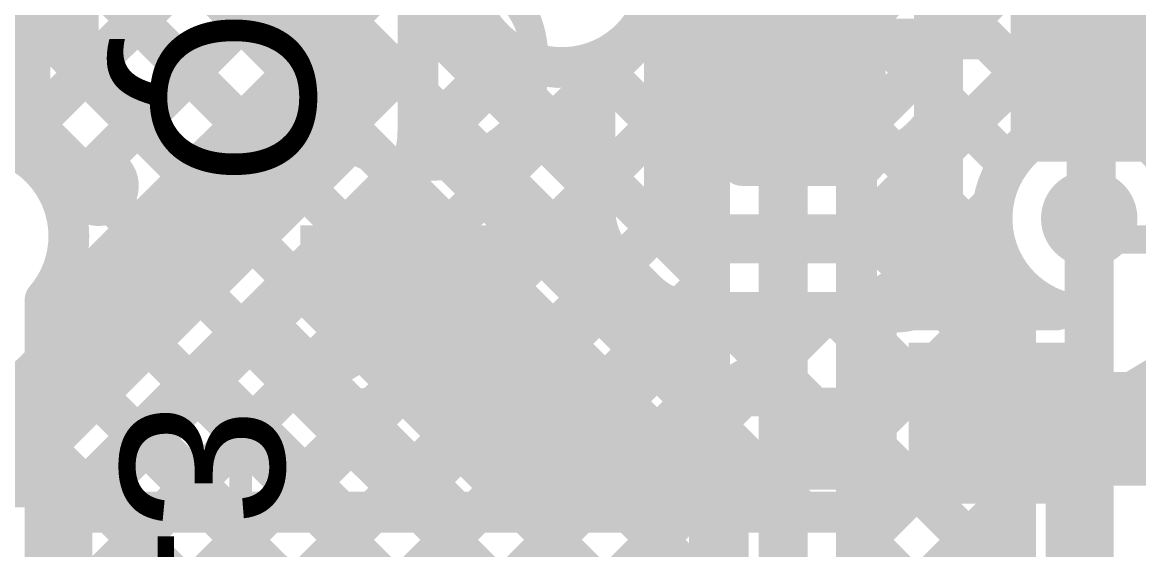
# Model space of a CAD drawing. Header units: millimetres. Extents: x -0.33 to 3.26, y -0.12 to 2.83.
# Drawn here: x 1.9125 to 2.186, y 1.9403 to 2.0696 of the extents above; entities that cross this region are included whole.
import ezdxf

# ---------------------------------------------------------------- set-up
doc = ezdxf.new("R2010")
doc.units = ezdxf.units.MM
doc.header["$MEASUREMENT"] = 0
for name, color, linetype in [('BottomLayer', 5, 'Continuous'), ('BottomOverlay', 54, 'Continuous'), ('BottomPaste', 16, 'Continuous'), ('BottomSolder', 6, 'Continuous'), ('TopLayer', 1, 'Continuous'), ('TopOverlay', 2, 'Continuous'), ('ViaHoleLayer', 16, 'Continuous')]:
    doc.layers.add(name, color=color, linetype=linetype)
doc.styles.add('Arial', font='', dxfattribs={"height": 0.2})
doc.styles.get('Arial').set_extended_font_data('Arial')

# ---------------------------------------------------------------- blocks, each defined once
blk = doc.blocks.new('SOT23_3_B_169')
at = {"layer": 'BottomLayer'}
for points in [[(-0.02166, 0.02657), (-0.05316, 0.02657), (-0.05316, 0.05807), (-0.02166, 0.05807)], [(0.05314, 0.02657), (0.02165, 0.02657), (0.02165, 0.05807), (0.05314, 0.05807)], [(0.01574, -0.05807), (-0.01575, -0.05807), (-0.01575, -0.02657), (0.01574, -0.02657)]]:
    blk.add_hatch(color=5, dxfattribs=at).paths.add_polyline_path(points)
at = {"layer": 'BottomPaste'}
for points in [[(-0.02166, 0.02657), (-0.05316, 0.02657), (-0.05316, 0.05807), (-0.02166, 0.05807)], [(0.05314, 0.02657), (0.02165, 0.02657), (0.02165, 0.05807), (0.05314, 0.05807)], [(0.01574, -0.05807), (-0.01575, -0.05807), (-0.01575, -0.02657), (0.01574, -0.02657)]]:
    blk.add_hatch(color=16, dxfattribs=at).paths.add_polyline_path(points)
at = {"layer": 'BottomSolder'}
for points in [[(-0.01766, 0.02257), (-0.05716, 0.02257), (-0.05716, 0.06207), (-0.01766, 0.06207)], [(0.05714, 0.02257), (0.01765, 0.02257), (0.01765, 0.06207), (0.05714, 0.06207)], [(0.01974, -0.06207), (-0.01975, -0.06207), (-0.01975, -0.02257), (0.01974, -0.02257)]]:
    blk.add_hatch(color=6, dxfattribs=at).paths.add_polyline_path(points)
at = {"layer": 'BottomOverlay'}
for points, const_width in [([(-0.06409, 0.068, 1), (-0.07393, 0.068, 1)], 0.00984), ([(-0.07639, 0.068, 1), (-0.07147, 0.068, 1)], 0.00492), ([(-0.06655, 0.068, 1), (-0.06162, 0.068, 1)], 0.00492), ([(-0.01351, 0.032, 1), (-0.00851, 0.032, 1)], 0.005), ([(0.00849, 0.032, 1), (0.01349, 0.032, 1)], 0.005), ([(-0.06651, 0.03, 1), (-0.06151, 0.03, 1)], 0.005), ([(0.06149, 0.03, 1), (0.06649, 0.03, 1)], 0.005), ([(-0.06651, -0.032, 1), (-0.06151, -0.032, 1)], 0.005), ([(-0.06651, -0.032, 1), (-0.06151, -0.032, 1)], 0.005), ([(-0.03151, -0.032, 1), (-0.02651, -0.032, 1)], 0.005), ([(0.02649, -0.031, 1), (0.03149, -0.031, 1)], 0.005), ([(0.06149, -0.031, 1), (0.06649, -0.031, 1)], 0.005), ([(0.06149, -0.031, 1), (0.06649, -0.031, 1)], 0.005)]:
    blk.add_lwpolyline(points, format="xyb", close=True, dxfattribs=dict(at, const_width=const_width))
at = {"layer": 'BottomOverlay', "const_width": 0.01}
for points in [[(0.01099, 0.032), (-0.01101, 0.032)], [(-0.06401, 0.03), (-0.06401, -0.032)], [(0.06399, 0.03), (0.06399, -0.031)], [(-0.02901, -0.032), (-0.06401, -0.032)], [(0.06399, -0.031), (0.02899, -0.031)]]:
    blk.add_lwpolyline(points, dxfattribs=at)
blk = doc.blocks.new('SOT23_3_B_178')
at = {"layer": 'BottomLayer'}
for points in [[(-0.02166, 0.02657), (-0.05316, 0.02657), (-0.05316, 0.05807), (-0.02166, 0.05807)], [(0.05314, 0.02657), (0.02165, 0.02657), (0.02165, 0.05807), (0.05314, 0.05807)], [(0.01574, -0.05807), (-0.01575, -0.05807), (-0.01575, -0.02657), (0.01574, -0.02657)]]:
    blk.add_hatch(color=5, dxfattribs=at).paths.add_polyline_path(points)
at = {"layer": 'BottomPaste'}
for points in [[(-0.02166, 0.02657), (-0.05316, 0.02657), (-0.05316, 0.05807), (-0.02166, 0.05807)], [(0.05314, 0.02657), (0.02165, 0.02657), (0.02165, 0.05807), (0.05314, 0.05807)], [(0.01574, -0.05807), (-0.01575, -0.05807), (-0.01575, -0.02657), (0.01574, -0.02657)]]:
    blk.add_hatch(color=16, dxfattribs=at).paths.add_polyline_path(points)
at = {"layer": 'BottomSolder'}
for points in [[(-0.01766, 0.02257), (-0.05716, 0.02257), (-0.05716, 0.06207), (-0.01766, 0.06207)], [(0.05714, 0.02257), (0.01765, 0.02257), (0.01765, 0.06207), (0.05714, 0.06207)], [(0.01974, -0.06207), (-0.01975, -0.06207), (-0.01975, -0.02257), (0.01974, -0.02257)]]:
    blk.add_hatch(color=6, dxfattribs=at).paths.add_polyline_path(points)
at = {"layer": 'BottomOverlay'}
for points, const_width in [([(-0.06409, 0.068, 1), (-0.07393, 0.068, 1)], 0.00984), ([(-0.07639, 0.068, 1), (-0.07147, 0.068, 1)], 0.00492), ([(-0.06655, 0.068, 1), (-0.06162, 0.068, 1)], 0.00492), ([(-0.01351, 0.032, 1), (-0.00851, 0.032, 1)], 0.005), ([(0.00849, 0.032, 1), (0.01349, 0.032, 1)], 0.005), ([(-0.06651, 0.03, 1), (-0.06151, 0.03, 1)], 0.005), ([(0.06149, 0.03, 1), (0.06649, 0.03, 1)], 0.005), ([(-0.06651, -0.032, 1), (-0.06151, -0.032, 1)], 0.005), ([(-0.06651, -0.032, 1), (-0.06151, -0.032, 1)], 0.005), ([(-0.03151, -0.032, 1), (-0.02651, -0.032, 1)], 0.005), ([(0.02649, -0.031, 1), (0.03149, -0.031, 1)], 0.005), ([(0.06149, -0.031, 1), (0.06649, -0.031, 1)], 0.005), ([(0.06149, -0.031, 1), (0.06649, -0.031, 1)], 0.005)]:
    blk.add_lwpolyline(points, format="xyb", close=True, dxfattribs=dict(at, const_width=const_width))
at = {"layer": 'BottomOverlay', "const_width": 0.01}
for points in [[(0.01099, 0.032), (-0.01101, 0.032)], [(-0.06401, 0.03), (-0.06401, -0.032)], [(0.06399, 0.03), (0.06399, -0.031)], [(-0.02901, -0.032), (-0.06401, -0.032)], [(0.06399, -0.031), (0.02899, -0.031)]]:
    blk.add_lwpolyline(points, dxfattribs=at)
blk = doc.blocks.new('SOT23_3_B_179')
at = {"layer": 'BottomLayer'}
for points in [[(-0.02166, 0.02657), (-0.05316, 0.02657), (-0.05316, 0.05807), (-0.02166, 0.05807)], [(0.05314, 0.02657), (0.02165, 0.02657), (0.02165, 0.05807), (0.05314, 0.05807)], [(0.01574, -0.05807), (-0.01575, -0.05807), (-0.01575, -0.02657), (0.01574, -0.02657)]]:
    blk.add_hatch(color=5, dxfattribs=at).paths.add_polyline_path(points)
at = {"layer": 'BottomPaste'}
for points in [[(-0.02166, 0.02657), (-0.05316, 0.02657), (-0.05316, 0.05807), (-0.02166, 0.05807)], [(0.05314, 0.02657), (0.02165, 0.02657), (0.02165, 0.05807), (0.05314, 0.05807)], [(0.01574, -0.05807), (-0.01575, -0.05807), (-0.01575, -0.02657), (0.01574, -0.02657)]]:
    blk.add_hatch(color=16, dxfattribs=at).paths.add_polyline_path(points)
at = {"layer": 'BottomSolder'}
for points in [[(-0.01766, 0.02257), (-0.05716, 0.02257), (-0.05716, 0.06207), (-0.01766, 0.06207)], [(0.05714, 0.02257), (0.01765, 0.02257), (0.01765, 0.06207), (0.05714, 0.06207)], [(0.01974, -0.06207), (-0.01975, -0.06207), (-0.01975, -0.02257), (0.01974, -0.02257)]]:
    blk.add_hatch(color=6, dxfattribs=at).paths.add_polyline_path(points)
at = {"layer": 'BottomOverlay'}
for points, const_width in [([(-0.06409, 0.068, 1), (-0.07393, 0.068, 1)], 0.00984), ([(-0.07639, 0.068, 1), (-0.07147, 0.068, 1)], 0.00492), ([(-0.06655, 0.068, 1), (-0.06162, 0.068, 1)], 0.00492), ([(-0.01351, 0.032, 1), (-0.00851, 0.032, 1)], 0.005), ([(0.00849, 0.032, 1), (0.01349, 0.032, 1)], 0.005), ([(-0.06651, 0.03, 1), (-0.06151, 0.03, 1)], 0.005), ([(0.06149, 0.03, 1), (0.06649, 0.03, 1)], 0.005), ([(-0.06651, -0.032, 1), (-0.06151, -0.032, 1)], 0.005), ([(-0.06651, -0.032, 1), (-0.06151, -0.032, 1)], 0.005), ([(-0.03151, -0.032, 1), (-0.02651, -0.032, 1)], 0.005), ([(0.02649, -0.031, 1), (0.03149, -0.031, 1)], 0.005), ([(0.06149, -0.031, 1), (0.06649, -0.031, 1)], 0.005), ([(0.06149, -0.031, 1), (0.06649, -0.031, 1)], 0.005)]:
    blk.add_lwpolyline(points, format="xyb", close=True, dxfattribs=dict(at, const_width=const_width))
at = {"layer": 'BottomOverlay', "const_width": 0.01}
for points in [[(0.01099, 0.032), (-0.01101, 0.032)], [(-0.06401, 0.03), (-0.06401, -0.032)], [(0.06399, 0.03), (0.06399, -0.031)], [(-0.02901, -0.032), (-0.06401, -0.032)], [(0.06399, -0.031), (0.02899, -0.031)]]:
    blk.add_lwpolyline(points, dxfattribs=at)
blk = doc.blocks.new('SOT23_3_B_184')
at = {"layer": 'BottomLayer'}
for points in [[(-0.02166, 0.02657), (-0.05316, 0.02657), (-0.05316, 0.05807), (-0.02166, 0.05807)], [(0.05314, 0.02657), (0.02165, 0.02657), (0.02165, 0.05807), (0.05314, 0.05807)], [(0.01574, -0.05807), (-0.01575, -0.05807), (-0.01575, -0.02657), (0.01574, -0.02657)]]:
    blk.add_hatch(color=5, dxfattribs=at).paths.add_polyline_path(points)
at = {"layer": 'BottomPaste'}
for points in [[(-0.02166, 0.02657), (-0.05316, 0.02657), (-0.05316, 0.05807), (-0.02166, 0.05807)], [(0.05314, 0.02657), (0.02165, 0.02657), (0.02165, 0.05807), (0.05314, 0.05807)], [(0.01574, -0.05807), (-0.01575, -0.05807), (-0.01575, -0.02657), (0.01574, -0.02657)]]:
    blk.add_hatch(color=16, dxfattribs=at).paths.add_polyline_path(points)
at = {"layer": 'BottomSolder'}
for points in [[(-0.01766, 0.02257), (-0.05716, 0.02257), (-0.05716, 0.06207), (-0.01766, 0.06207)], [(0.05714, 0.02257), (0.01765, 0.02257), (0.01765, 0.06207), (0.05714, 0.06207)], [(0.01974, -0.06207), (-0.01975, -0.06207), (-0.01975, -0.02257), (0.01974, -0.02257)]]:
    blk.add_hatch(color=6, dxfattribs=at).paths.add_polyline_path(points)
at = {"layer": 'BottomOverlay'}
for points, const_width in [([(-0.06409, 0.068, 1), (-0.07393, 0.068, 1)], 0.00984), ([(-0.07639, 0.068, 1), (-0.07147, 0.068, 1)], 0.00492), ([(-0.06655, 0.068, 1), (-0.06162, 0.068, 1)], 0.00492), ([(-0.01351, 0.032, 1), (-0.00851, 0.032, 1)], 0.005), ([(0.00849, 0.032, 1), (0.01349, 0.032, 1)], 0.005), ([(-0.06651, 0.03, 1), (-0.06151, 0.03, 1)], 0.005), ([(0.06149, 0.03, 1), (0.06649, 0.03, 1)], 0.005), ([(-0.06651, -0.032, 1), (-0.06151, -0.032, 1)], 0.005), ([(-0.06651, -0.032, 1), (-0.06151, -0.032, 1)], 0.005), ([(-0.03151, -0.032, 1), (-0.02651, -0.032, 1)], 0.005), ([(0.02649, -0.031, 1), (0.03149, -0.031, 1)], 0.005), ([(0.06149, -0.031, 1), (0.06649, -0.031, 1)], 0.005), ([(0.06149, -0.031, 1), (0.06649, -0.031, 1)], 0.005)]:
    blk.add_lwpolyline(points, format="xyb", close=True, dxfattribs=dict(at, const_width=const_width))
at = {"layer": 'BottomOverlay', "const_width": 0.01}
for points in [[(0.01099, 0.032), (-0.01101, 0.032)], [(-0.06401, 0.03), (-0.06401, -0.032)], [(0.06399, 0.03), (0.06399, -0.031)], [(-0.02901, -0.032), (-0.06401, -0.032)], [(0.06399, -0.031), (0.02899, -0.031)]]:
    blk.add_lwpolyline(points, dxfattribs=at)

msp = doc.modelspace()

# ---------------------------------------------------------------- hatches: boundary and pattern name
at = {"layer": 'BottomLayer'}
h = msp.add_hatch(color=5, dxfattribs=at)
edge = h.paths.add_edge_path()
edge.add_arc((2.17391, 2.0215), 0.01181, 0, 360)
at = {"layer": 'TopLayer'}
h = msp.add_hatch(color=1, dxfattribs=at)
edge = h.paths.add_edge_path()
edge.add_arc((2.17391, 2.0215), 0.01181, 0, 360)
at = {"layer": 'ViaHoleLayer'}
h = msp.add_hatch(color=16, dxfattribs=at)
edge = h.paths.add_edge_path()
edge.add_arc((2.17391, 2.0215), 0.00591, 0, 360)

# ---------------------------------------------------------------- linework, layer by layer
at = {"layer": 'BottomLayer'}
for points, const_width in [([(1.98494, 2.04294), (1.98494, 2.33306)], 0.025), ([(2.00944, 2.04294), (2.00944, 2.33306)], 0.01), ([(2.0996, 2.05518), (2.0996, 2.17467)], 0.025), ([(2.17441, 2.05518), (2.17441, 2.17718)], 0.02), ([(2.07081, 2.0236), (2.07081, 2.1396)], 0.012), ([(2.08881, 2.0345), (2.08881, 2.1396)], 0.01), ([(2.13701, 2.02759), (2.13701, 2.13732)], 0.012), ([(2.11901, 2.03505), (2.11901, 2.11207)], 0.01), ([(2.08881, 2.06253), (2.11901, 2.09272)], 0.01), ([(2.00944, 2.06801), (2.02106, 2.07963)], 0.01), ([(2.08881, 2.07744), (2.11901, 2.04724)], 0.01), ([(2.00944, 2.07196), (2.05281, 2.02858)], 0.01), ([(2.08906, 2.0345), (2.11901, 2.06444)], 0.01), ([(2.00919, 2.03948), (2.03194, 2.06223)], 0.01), ([(2.0996, 2.05267), (2.0996, 2.05518)], 0.025), ([(2.17441, 2.05267), (2.17441, 2.05518)], 0.02), ([(2.05047, 2.05921), (2.05281, 2.05687)], 0.01), ([(2.05281, 2.0236), (2.05281, 2.05992)], 0.01), ([(1.9475, 1.9495), (2.05281, 2.05481)], 0.01), ([(1.9475, 1.9495), (2.05281, 2.05481)], 0.01), ([(2.17441, 2.022), (2.17441, 2.05267)], 0.012), ([(1.908, 1.966), (1.98494, 2.04294)], 0.025), ([(2.08881, 2.04915), (2.10347, 2.0345)], 0.01), ([(2.00944, 2.04367), (2.10361, 1.9495)], 0.01), ([(2.08881, 2.0345), (2.11846, 2.0345)], 0.01), ([(2.12591, 2.0165), (2.13701, 2.02759)], 0.012), ([(1.92615, 1.9495), (2.00224, 2.02559)], 0.01), ([(1.97578, 1.9495), (2.05281, 2.02653)], 0.01), ([(2.07081, 2.0236), (2.07791, 2.0165)], 0.012), ([(2.00074, 2.02409), (2.07532, 1.9495)], 0.01), ([(2.07791, 2.0165), (2.12591, 2.0165)], 0.012), ([(2.13866, 2.00379), (2.14971, 2.01484)], 0.01), ([(2.05811, 2.01085), (2.06516, 2.00379)], 0.01), ([(2.13849, 1.99907), (2.15188, 2.01246)], 0.01), ([(1.98659, 2.00995), (2.04704, 1.9495)], 0.01), ([(2.00407, 1.9495), (2.06176, 2.00719)], 0.01), ([(2.13622, 2.00174), (2.1389, 1.99907)], 0.01), ([(2.03235, 1.9495), (2.08135, 1.9985)], 0.01), ([(2.06064, 1.9495), (2.10963, 1.9985)], 0.01), ([(2.07791, 1.9985), (2.12171, 1.9985)], 0.01), ([(2.0829, 1.9985), (2.12171, 1.95968)], 0.01), ([(2.11118, 1.9985), (2.12171, 1.98797)], 0.01), ([(2.12171, 1.9985), (2.12591, 1.9985)], 0.01), ([(2.12171, 1.9495), (2.12171, 1.9985)], 0.01), ([(2.13041, 1.99907), (2.16592, 1.99907)], 0.01), ([(1.97245, 1.9958), (2.01876, 1.9495)], 0.01), ([(1.95831, 1.98166), (1.99047, 1.9495)], 0.01), ([(2.08892, 1.9495), (2.12171, 1.98229)], 0.01), ([(2.14946, 1.97132), (2.20817, 1.97132)], 0.025), ([(1.86062, 1.966), (1.908, 1.966)], 0.025), ([(1.94417, 1.96752), (1.96219, 1.9495)], 0.01), ([(2.11721, 1.9495), (2.12171, 1.954)], 0.01), ([(1.93003, 1.95338), (1.9339, 1.9495)], 0.01), ([(1.92615, 1.9495), (2.09514, 1.9495)], 0.01), ([(2.09514, 1.9495), (2.12171, 1.9495)], 0.01)]:
    msp.add_lwpolyline(points, dxfattribs=dict(at, const_width=const_width))
at = {"layer": 'BottomLayer', "const_width": 0.01}
for points in [[(2.05281, 2.05992, -0.70423), (2.02426, 2.0945)], [(2.00944, 2.04294, -0.199267), (2.00224, 2.02559)], [(2.00944, 2.04294, -0.198912), (2.00226, 2.02561)], [(2.05808, 2.01087, -0.198912), (2.05281, 2.0236)], [(2.05811, 2.01085, -0.199396), (2.05281, 2.0236)], [(2.16592, 1.99907, -0.25378), (2.15075, 2.01597)], [(2.07791, 1.9985, -0.199396), (2.06516, 2.00379)], [(2.07791, 1.9985, -0.198912), (2.06518, 2.00377)], [(2.13866, 2.00379, -0.134479), (2.13041, 1.99907)], [(2.13864, 2.00377, -0.134005), (2.13041, 1.99907)], [(2.13041, 1.99907, -0.063222), (2.12591, 1.9985)], [(2.13041, 1.99907, -0.063222), (2.12591, 1.9985)]]:
    msp.add_lwpolyline(points, format="xyb", dxfattribs=at)
at = {"layer": 'BottomLayer'}
for points, const_width in [([(2.00694, 2.07196, 1), (2.01194, 2.07196, 1)], 0.005), ([(2.00694, 2.06801, 1), (2.01194, 2.06801, 1)], 0.005), ([(2.11651, 2.06444, 1), (2.12151, 2.06444, 1)], 0.005), ([(2.02944, 2.06223, 1), (2.03444, 2.06223, 1)], 0.005), ([(2.08631, 2.06253, 1), (2.09131, 2.06253, 1)], 0.005), ([(2.09335, 2.05518, 1), (2.10585, 2.05518, 1)], 0.0125), ([(2.09335, 2.05518, 1), (2.10585, 2.05518, 1)], 0.0125), ([(2.09335, 2.05267, 1), (2.10585, 2.05267, 1)], 0.0125), ([(2.16941, 2.05518, 1), (2.17941, 2.05518, 1)], 0.01), ([(2.16941, 2.05518, 1), (2.17941, 2.05518, 1)], 0.01), ([(2.04797, 2.05921, 1), (2.05297, 2.05921, 1)], 0.005), ([(2.05031, 2.05992, 1), (2.05531, 2.05992, 1)], 0.005), ([(2.05031, 2.05992, 1), (2.05531, 2.05992, 1)], 0.005), ([(2.16941, 2.05267, 1), (2.17941, 2.05267, 1)], 0.01), ([(2.05031, 2.05687, 1), (2.05531, 2.05687, 1)], 0.005), ([(2.05031, 2.05481, 1), (2.05531, 2.05481, 1)], 0.005), ([(2.05031, 2.05481, 1), (2.05531, 2.05481, 1)], 0.005), ([(2.17141, 2.05267, 1), (2.17741, 2.05267, 1)], 0.006), ([(1.97869, 2.04294, 1), (1.99119, 2.04294, 1)], 0.0125), ([(1.97869, 2.04294, 1), (1.99119, 2.04294, 1)], 0.0125), ([(2.08631, 2.04915, 1), (2.09131, 2.04915, 1)], 0.005), ([(2.11651, 2.04724, 1), (2.12151, 2.04724, 1)], 0.005), ([(2.00694, 2.04367, 1), (2.01194, 2.04367, 1)], 0.005), ([(2.00694, 2.04294, 1), (2.01194, 2.04294, 1)], 0.005), ([(2.00694, 2.04294, 1), (2.01194, 2.04294, 1)], 0.005), ([(2.00694, 2.04294, 1), (2.01194, 2.04294, 1)], 0.005), ([(2.00669, 2.03948, 1), (2.01169, 2.03948, 1)], 0.005), ([(2.08631, 2.0345, 1), (2.09131, 2.0345, 1)], 0.005), ([(2.08631, 2.0345, 1), (2.09131, 2.0345, 1)], 0.005), ([(2.08656, 2.0345, 1), (2.09156, 2.0345, 1)], 0.005), ([(2.10097, 2.0345, 1), (2.10597, 2.0345, 1)], 0.005), ([(2.11596, 2.0345, 1), (2.12096, 2.0345, 1)], 0.005), ([(2.11651, 2.03505, 1), (2.12151, 2.03505, 1)], 0.005), ([(2.05031, 2.02858, 1), (2.05531, 2.02858, 1)], 0.005), ([(2.13401, 2.02759, 1), (2.14001, 2.02759, 1)], 0.006), ([(2.13401, 2.02759, 1), (2.14001, 2.02759, 1)], 0.006), ([(1.99974, 2.02559, 1), (2.00474, 2.02559, 1)], 0.005), ([(1.99974, 2.02559, 1), (2.00474, 2.02559, 1)], 0.005), ([(1.99976, 2.02561, 1), (2.00476, 2.02561, 1)], 0.005), ([(2.05031, 2.02653, 1), (2.05531, 2.02653, 1)], 0.005), ([(2.06781, 2.0236, 1), (2.07381, 2.0236, 1)], 0.006), ([(2.06781, 2.0236, 1), (2.07381, 2.0236, 1)], 0.006), ([(1.99824, 2.02409, 1), (2.00324, 2.02409, 1)], 0.005), ([(2.05031, 2.0236, 1), (2.05531, 2.0236, 1)], 0.005), ([(2.05031, 2.0236, 1), (2.05531, 2.0236, 1)], 0.005), ([(2.05031, 2.0236, 1), (2.05531, 2.0236, 1)], 0.005), ([(2.17141, 2.022, 1), (2.17741, 2.022, 1)], 0.006), ([(2.07491, 2.0165, 1), (2.08091, 2.0165, 1)], 0.006), ([(2.07491, 2.0165, 1), (2.08091, 2.0165, 1)], 0.006), ([(2.12291, 2.0165, 1), (2.12891, 2.0165, 1)], 0.006), ([(2.12291, 2.0165, 1), (2.12891, 2.0165, 1)], 0.006), ([(2.14721, 2.01484, 1), (2.15221, 2.01484, 1)], 0.005), ([(2.14825, 2.01597, 1), (2.15325, 2.01597, 1)], 0.005), ([(2.05558, 2.01087, 1), (2.06058, 2.01087, 1)], 0.005), ([(2.05561, 2.01085, 1), (2.06061, 2.01085, 1)], 0.005), ([(2.05561, 2.01085, 1), (2.06061, 2.01085, 1)], 0.005), ([(2.14938, 2.01246, 1), (2.15438, 2.01246, 1)], 0.005), ([(1.98409, 2.00995, 1), (1.98909, 2.00995, 1)], 0.005), ([(2.05926, 2.00719, 1), (2.06426, 2.00719, 1)], 0.005), ([(2.06266, 2.00379, 1), (2.06766, 2.00379, 1)], 0.005), ([(2.06266, 2.00379, 1), (2.06766, 2.00379, 1)], 0.005), ([(2.06268, 2.00377, 1), (2.06768, 2.00377, 1)], 0.005), ([(2.13614, 2.00377, 1), (2.14114, 2.00377, 1)], 0.005), ([(2.13616, 2.00379, 1), (2.14116, 2.00379, 1)], 0.005), ([(2.13616, 2.00379, 1), (2.14116, 2.00379, 1)], 0.005), ([(2.13372, 2.00174, 1), (2.13872, 2.00174, 1)], 0.005), ([(2.07541, 1.9985, 1), (2.08041, 1.9985, 1)], 0.005), ([(2.07541, 1.9985, 1), (2.08041, 1.9985, 1)], 0.005), ([(2.07541, 1.9985, 1), (2.08041, 1.9985, 1)], 0.005), ([(2.07885, 1.9985, 1), (2.08385, 1.9985, 1)], 0.005), ([(2.0804, 1.9985, 1), (2.0854, 1.9985, 1)], 0.005), ([(2.10713, 1.9985, 1), (2.11213, 1.9985, 1)], 0.005), ([(2.10868, 1.9985, 1), (2.11368, 1.9985, 1)], 0.005), ([(2.11921, 1.9985, 1), (2.12421, 1.9985, 1)], 0.005), ([(2.11921, 1.9985, 1), (2.12421, 1.9985, 1)], 0.005), ([(2.11921, 1.9985, 1), (2.12421, 1.9985, 1)], 0.005), ([(2.12341, 1.9985, 1), (2.12841, 1.9985, 1)], 0.005), ([(2.12341, 1.9985, 1), (2.12841, 1.9985, 1)], 0.005), ([(2.12341, 1.9985, 1), (2.12841, 1.9985, 1)], 0.005), ([(2.12791, 1.99907, 1), (2.13291, 1.99907, 1)], 0.005), ([(2.12791, 1.99907, 1), (2.13291, 1.99907, 1)], 0.005), ([(2.12791, 1.99907, 1), (2.13291, 1.99907, 1)], 0.005), ([(2.12791, 1.99907, 1), (2.13291, 1.99907, 1)], 0.005), ([(2.12791, 1.99907, 1), (2.13291, 1.99907, 1)], 0.005), ([(2.13599, 1.99907, 1), (2.14099, 1.99907, 1)], 0.005), ([(2.1364, 1.99907, 1), (2.1414, 1.99907, 1)], 0.005), ([(2.16342, 1.99907, 1), (2.16842, 1.99907, 1)], 0.005), ([(2.16342, 1.99907, 1), (2.16842, 1.99907, 1)], 0.005), ([(1.96995, 1.9958, 1), (1.97495, 1.9958, 1)], 0.005), ([(2.11921, 1.98797, 1), (2.12421, 1.98797, 1)], 0.005), ([(1.95581, 1.98166, 1), (1.96081, 1.98166, 1)], 0.005), ([(2.11921, 1.98229, 1), (2.12421, 1.98229, 1)], 0.005), ([(2.14321, 1.97132, 1), (2.15571, 1.97132, 1)], 0.0125), ([(1.90175, 1.966, 1), (1.91425, 1.966, 1)], 0.0125), ([(1.90175, 1.966, 1), (1.91425, 1.966, 1)], 0.0125), ([(1.94167, 1.96752, 1), (1.94667, 1.96752, 1)], 0.005), ([(2.11921, 1.95968, 1), (2.12421, 1.95968, 1)], 0.005), ([(2.11921, 1.954, 1), (2.12421, 1.954, 1)], 0.005), ([(1.92753, 1.95338, 1), (1.93253, 1.95338, 1)], 0.005), ([(1.92365, 1.9495, 1), (1.92865, 1.9495, 1)], 0.005), ([(1.92365, 1.9495, 1), (1.92865, 1.9495, 1)], 0.005), ([(1.9314, 1.9495, 1), (1.9364, 1.9495, 1)], 0.005), ([(1.945, 1.9495, 1), (1.95, 1.9495, 1)], 0.005), ([(1.945, 1.9495, 1), (1.95, 1.9495, 1)], 0.005), ([(1.95969, 1.9495, 1), (1.96469, 1.9495, 1)], 0.005), ([(1.97328, 1.9495, 1), (1.97828, 1.9495, 1)], 0.005), ([(1.98797, 1.9495, 1), (1.99297, 1.9495, 1)], 0.005), ([(2.00157, 1.9495, 1), (2.00657, 1.9495, 1)], 0.005), ([(2.01626, 1.9495, 1), (2.02126, 1.9495, 1)], 0.005), ([(2.02985, 1.9495, 1), (2.03485, 1.9495, 1)], 0.005), ([(2.04454, 1.9495, 1), (2.04954, 1.9495, 1)], 0.005), ([(2.05814, 1.9495, 1), (2.06314, 1.9495, 1)], 0.005), ([(2.07282, 1.9495, 1), (2.07782, 1.9495, 1)], 0.005), ([(2.08642, 1.9495, 1), (2.09142, 1.9495, 1)], 0.005), ([(2.09264, 1.9495, 1), (2.09764, 1.9495, 1)], 0.005), ([(2.09264, 1.9495, 1), (2.09764, 1.9495, 1)], 0.005), ([(2.10111, 1.9495, 1), (2.10611, 1.9495, 1)], 0.005), ([(2.11471, 1.9495, 1), (2.11971, 1.9495, 1)], 0.005), ([(2.11921, 1.9495, 1), (2.12421, 1.9495, 1)], 0.005), ([(2.11921, 1.9495, 1), (2.12421, 1.9495, 1)], 0.005)]:
    msp.add_lwpolyline(points, format="xyb", close=True, dxfattribs=dict(at, const_width=const_width))
at = {"layer": 'TopLayer'}
for points, const_width in [([(1.77314, 2.263), (2.08089, 1.95525)], 0.01), ([(1.79859, 2.263), (2.08089, 1.9807)], 0.01), ([(1.82405, 2.263), (2.08089, 2.00616)], 0.01), ([(1.771, 2.23968), (2.08089, 1.92979)], 0.01), ([(2.09889, 1.71266), (2.09889, 2.221)], 0.012), ([(1.771, 2.21422), (2.08089, 1.90434)], 0.01), ([(1.771, 2.18877), (2.08089, 1.87888)], 0.01), ([(2.08089, 1.72012), (2.08089, 2.18815)], 0.01), ([(2.11689, 1.71266), (2.11689, 2.18815)], 0.01), ([(2.11689, 2.06798), (2.19773, 2.14882)], 0.01), ([(2.11689, 2.14835), (2.353, 1.91224)], 0.01), ([(1.784, 1.93873), (1.981, 2.13573)], 0.01), ([(2.11689, 2.04252), (2.21046, 2.13609)], 0.01), ([(2.11689, 2.01707), (2.22318, 2.12336)], 0.01), ([(2.11689, 2.12289), (2.353, 1.88678)], 0.01), ([(1.90969, 2.03897), (1.98615, 2.11543)], 0.01), ([(2.17031, 2.04503), (2.23591, 2.11063)], 0.01), ([(1.9222, 2.02603), (1.99888, 2.1027)], 0.01), ([(2.11689, 2.09744), (2.16944, 2.04488)], 0.01), ([(2.18989, 2.03915), (2.24864, 2.0979)], 0.01), ([(1.9181, 1.99647), (2.01161, 2.08998)], 0.01), ([(1.9181, 1.9201), (2.08089, 2.08289)], 0.01), ([(1.9181, 1.9201), (2.08089, 2.08289)], 0.01), ([(1.9181, 1.97101), (2.02207, 2.07498)], 0.01), ([(2.06611, 2.07185), (2.08089, 2.05707)], 0.01), ([(2.11689, 2.07198), (2.15413, 2.03474)], 0.01), ([(1.9181, 1.94556), (2.03374, 2.06119)], 0.01), ([(1.9181, 1.89465), (2.08089, 2.05743)], 0.01), ([(2.05264, 2.05986), (2.08089, 2.03161)], 0.01), ([(2.11689, 2.04653), (2.15266, 2.01075)], 0.01), ([(1.9181, 1.86919), (2.08089, 2.03198)], 0.01), ([(2.11689, 1.99161), (2.15037, 2.0251)], 0.01), ([(2.17391, 1.583), (2.17391, 2.0215)], 0.012), ([(2.11689, 2.02107), (2.15591, 1.98205)], 0.01), ([(1.92314, 2.01117), (2.08089, 1.85342)], 0.01), ([(1.9181, 1.84373), (2.08089, 2.00652)], 0.01), ([(2.15591, 1.583), (2.15591, 2.00591)], 0.01), ([(2.11689, 1.96615), (2.15591, 2.00518)], 0.01), ([(1.9181, 1.67132), (1.9181, 2.00159)], 0.01), ([(2.11689, 1.99561), (2.15591, 1.95659)], 0.01), ([(1.9181, 1.99076), (2.08089, 1.82797)], 0.01), ([(1.9181, 1.81828), (2.08089, 1.98107)], 0.01), ([(2.11689, 1.9407), (2.15591, 1.97972)], 0.01), ([(2.11689, 1.97016), (2.15591, 1.93114)], 0.01), ([(1.9181, 1.9653), (2.08089, 1.80251)], 0.01), ([(1.9181, 1.79282), (2.08089, 1.95561)], 0.01), ([(2.11689, 1.91524), (2.15591, 1.95427)], 0.01), ([(2.11689, 1.9447), (2.15591, 1.90568)], 0.01), ([(1.9181, 1.93984), (2.08089, 1.77706)], 0.01)]:
    msp.add_lwpolyline(points, dxfattribs=dict(at, const_width=const_width))
at = {"layer": 'TopLayer', "const_width": 0.01}
for points in [[(2.06853, 2.08232, -0.964773), (2.02097, 2.08061)], [(2.15591, 2.00591, -1.440035), (2.19772, 2.0215)], [(1.8821, 2.00159, -1.440035), (1.92391, 2.01717)], [(1.92391, 2.01717, -0.18034), (1.9181, 2.00159)]]:
    msp.add_lwpolyline(points, format="xyb", dxfattribs=at)
at = {"layer": 'TopLayer'}
for points, const_width in [([(2.06361, 2.07185, 1), (2.06861, 2.07185, 1)], 0.005), ([(2.11439, 2.07198, 1), (2.11939, 2.07198, 1)], 0.005), ([(2.11439, 2.06798, 1), (2.11939, 2.06798, 1)], 0.005), ([(2.03124, 2.06119, 1), (2.03624, 2.06119, 1)], 0.005), ([(2.05014, 2.05986, 1), (2.05514, 2.05986, 1)], 0.005), ([(2.07839, 2.05743, 1), (2.08339, 2.05743, 1)], 0.005), ([(2.07839, 2.05707, 1), (2.08339, 2.05707, 1)], 0.005), ([(2.11439, 2.04653, 1), (2.11939, 2.04653, 1)], 0.005), ([(2.16694, 2.04488, 1), (2.17194, 2.04488, 1)], 0.005), ([(2.16781, 2.04503, 1), (2.17281, 2.04503, 1)], 0.005), ([(2.11439, 2.04252, 1), (2.11939, 2.04252, 1)], 0.005), ([(1.90719, 2.03897, 1), (1.91219, 2.03897, 1)], 0.005), ([(2.18739, 2.03915, 1), (2.19239, 2.03915, 1)], 0.005), ([(2.15163, 2.03474, 1), (2.15663, 2.03474, 1)], 0.005), ([(2.07839, 2.03198, 1), (2.08339, 2.03198, 1)], 0.005), ([(2.07839, 2.03161, 1), (2.08339, 2.03161, 1)], 0.005), ([(1.9197, 2.02603, 1), (1.9247, 2.02603, 1)], 0.005), ([(2.14787, 2.0251, 1), (2.15287, 2.0251, 1)], 0.005), ([(2.17091, 2.0215, 1), (2.17691, 2.0215, 1)], 0.006), ([(2.11439, 2.02107, 1), (2.11939, 2.02107, 1)], 0.005), ([(1.92141, 2.01717, 1), (1.92641, 2.01717, 1)], 0.005), ([(1.92141, 2.01717, 1), (1.92641, 2.01717, 1)], 0.005), ([(2.11439, 2.01707, 1), (2.11939, 2.01707, 1)], 0.005), ([(1.92064, 2.01117, 1), (1.92564, 2.01117, 1)], 0.005), ([(2.15016, 2.01075, 1), (2.15516, 2.01075, 1)], 0.005), ([(2.07839, 2.00652, 1), (2.08339, 2.00652, 1)], 0.005), ([(2.07839, 2.00616, 1), (2.08339, 2.00616, 1)], 0.005), ([(2.15341, 2.00591, 1), (2.15841, 2.00591, 1)], 0.005), ([(2.15341, 2.00591, 1), (2.15841, 2.00591, 1)], 0.005), ([(2.15341, 2.00518, 1), (2.15841, 2.00518, 1)], 0.005), ([(1.9156, 2.00159, 1), (1.9206, 2.00159, 1)], 0.005), ([(1.9156, 2.00159, 1), (1.9206, 2.00159, 1)], 0.005), ([(1.9156, 1.99647, 1), (1.9206, 1.99647, 1)], 0.005), ([(2.11439, 1.99561, 1), (2.11939, 1.99561, 1)], 0.005), ([(1.9156, 1.99076, 1), (1.9206, 1.99076, 1)], 0.005), ([(2.11439, 1.99161, 1), (2.11939, 1.99161, 1)], 0.005), ([(2.07839, 1.98107, 1), (2.08339, 1.98107, 1)], 0.005), ([(2.15341, 1.98205, 1), (2.15841, 1.98205, 1)], 0.005), ([(2.07839, 1.9807, 1), (2.08339, 1.9807, 1)], 0.005), ([(2.15341, 1.97972, 1), (2.15841, 1.97972, 1)], 0.005), ([(1.9156, 1.97101, 1), (1.9206, 1.97101, 1)], 0.005), ([(2.11439, 1.97016, 1), (2.11939, 1.97016, 1)], 0.005), ([(1.9156, 1.9653, 1), (1.9206, 1.9653, 1)], 0.005), ([(2.11439, 1.96615, 1), (2.11939, 1.96615, 1)], 0.005), ([(2.15341, 1.95659, 1), (2.15841, 1.95659, 1)], 0.005), ([(2.07839, 1.95561, 1), (2.08339, 1.95561, 1)], 0.005), ([(2.07839, 1.95525, 1), (2.08339, 1.95525, 1)], 0.005), ([(2.15341, 1.95427, 1), (2.15841, 1.95427, 1)], 0.005), ([(1.9156, 1.94556, 1), (1.9206, 1.94556, 1)], 0.005), ([(2.11439, 1.9447, 1), (2.11939, 1.9447, 1)], 0.005), ([(1.9156, 1.93984, 1), (1.9206, 1.93984, 1)], 0.005), ([(2.11439, 1.9407, 1), (2.11939, 1.9407, 1)], 0.005)]:
    msp.add_lwpolyline(points, format="xyb", close=True, dxfattribs=dict(at, const_width=const_width))

# ---------------------------------------------------------------- block references
at = {"rotation": 180}
for name, p in [('SOT23_3_B_169', (1.86219, 2.0975)), ('SOT23_3_B_179', (2.137, 2.0975)), ('SOT23_3_B_184', (2.14945, 1.929)), ('SOT23_3_B_178', (1.86061, 1.92367))]:
    msp.add_blockref(name, p, dxfattribs=at)

# ---------------------------------------------------------------- texts
at = {"layer": 'BottomOverlay', "style": 'Arial', "text_generation_flag": 2}
for s, p in [('Q52', (1.94419, 2.0295)), ('Q43', (1.93661, 1.87067))]:
    msp.add_text(s, height=0.04, rotation=270, dxfattribs=at).set_placement(p)
at = {"layer": 'TopOverlay', "style": 'Arial'}
for s, p in [('CON_10', (1.98059, 2.1524)), ('CON_9', (2.08059, 2.1524)), ('CON_8', (2.18059, 2.1524))]:
    msp.add_text(s, height=0.06, rotation=270, dxfattribs=at).set_placement(p)

doc.saveas('drawing.dxf')
